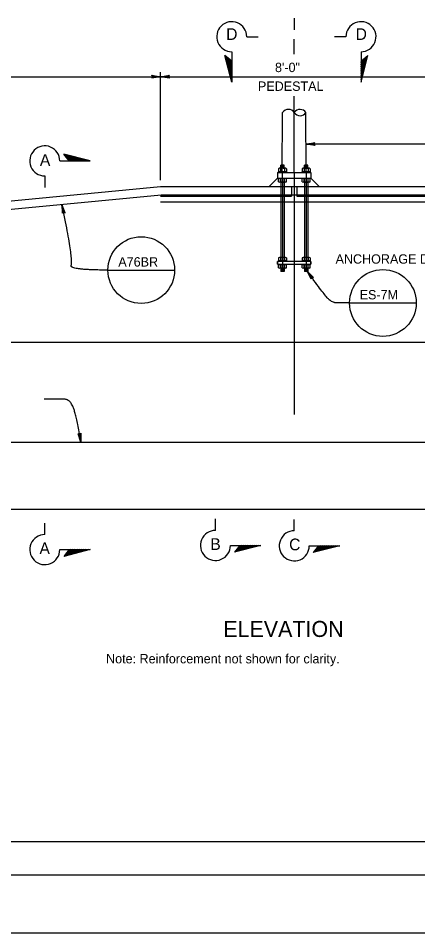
# Model space of a CAD drawing. Extents: x -893 to 867, y -474 to 712.
# Drawn here: x -442 to -143, y -474 to 210 of the extents above; entities that cross this region are included whole.
import ezdxf

# ---------------------------------------------------------------- set-up
doc = ezdxf.new("R2010")
doc.units = 0
for name, color, linetype in [('border_PLOTTING-ELEMENTS', 7, 'Continuous'), ('border_rw_22x34_Cut_Lines', 7, 'Continuous'), ('border_SHEET', 7, 'Continuous'), ('pp_PRESENTATION', 7, 'Continuous'), ('str_Center-Line-A', 7, 'Continuous'), ('str_Concrete-A', 7, 'Continuous'), ('str_Misc-Steel-A', 7, 'Continuous'), ('str_Misc-Steel-F', 7, 'Continuous'), ('str_Text-A', 7, 'Continuous')]:
    doc.layers.add(name, color=color, linetype=linetype)

msp = doc.modelspace()

# ---------------------------------------------------------------- linework, layer by layer
at = {"layer": 'border_PLOTTING-ELEMENTS'}
for points in [[(-893.45, -474.04), (866.55, -474.04), (866.55, 711.96), (-893.45, 711.96)], [(-863.45, 668.96), (836.55, 668.96), (836.55, -431.04), (-863.45, -431.04)]]:
    msp.add_lwpolyline(points, close=True, dxfattribs=at)
at = {"layer": 'border_rw_22x34_Cut_Lines'}
msp.add_lwpolyline([(-863.45, 668.96), (836.55, 668.96), (836.55, -431.04), (-863.45, -431.04)], close=True, dxfattribs=at)
at = {"layer": 'border_SHEET'}
msp.add_line((811.55, -406.04), (-813.45, -406.04), dxfattribs=at)
at = {"layer": 'pp_PRESENTATION'}
for p, q in [((-235.02, 210.31), (-235.02, 201.75)), ((-270.55, 196.54), (-261.99, 196.54)), ((-196.33, 196.54), (-204.88, 196.54)), ((-281.8, 185.3), (-281.8, 162.51)), ((-185.08, 185.3), (-185.08, 162.51)), ((-281.8, 162.51), (-286.87, 182.4)), ((-281.8, 178.29), (-286.87, 182.4)), ((-281.8, 164.14), (-286.35, 181.97)), ((-281.8, 165.78), (-285.82, 181.55)), ((-281.8, 167.41), (-285.3, 181.12)), ((-281.8, 169.05), (-284.77, 180.7)), ((-281.8, 170.69), (-284.25, 180.27)), ((-281.8, 172.32), (-283.72, 179.85)), ((-281.8, 173.96), (-283.19, 179.42)), ((-281.8, 175.59), (-282.67, 178.99)), ((-281.8, 177.23), (-282.14, 178.57)), ((-185.08, 162.51), (-180, 182.4)), ((-185.08, 178.29), (-180, 182.4)), ((-185.08, 164.14), (-180.53, 181.97)), ((-185.08, 165.78), (-181.05, 181.55)), ((-185.08, 167.41), (-181.58, 181.12)), ((-185.08, 169.05), (-182.11, 180.7)), ((-185.08, 170.69), (-182.63, 180.27)), ((-185.08, 172.32), (-183.16, 179.85)), ((-185.08, 173.96), (-183.68, 179.42)), ((-185.08, 175.59), (-184.21, 178.99)), ((-185.08, 177.23), (-184.74, 178.57)), ((-410.45, 103.66), (-410.45, 103.66)), ((-410.45, 103.56), (-387.67, 103.56)), ((-387.67, 103.56), (-407.56, 108.64)), ((-403.45, 103.56), (-407.56, 108.64)), ((-389.3, 103.56), (-407.13, 108.11)), ((-390.94, 103.56), (-406.71, 107.58)), ((-392.57, 103.56), (-406.28, 107.06)), ((-394.21, 103.56), (-405.86, 106.53)), ((-395.84, 103.56), (-405.43, 106.01)), ((-397.48, 103.56), (-405, 105.48)), ((-399.12, 103.56), (-404.58, 104.96)), ((-400.75, 103.56), (-404.15, 104.43)), ((-402.39, 103.56), (-403.73, 103.9)), ((-421.7, 92.31), (-421.7, 83.76)), ((-421.7, -176.08), (-421.7, -167.52)), ((-293.99, -172.96), (-293.99, -164.41)), ((-235.02, -173.24), (-235.02, -164.69)), ((-282.74, -184.21), (-259.95, -184.21)), ((-282.74, -184.31), (-282.74, -184.31)), ((-259.95, -184.21), (-279.84, -189.29)), ((-275.74, -184.21), (-279.84, -189.29)), ((-261.59, -184.21), (-279.42, -188.76)), ((-263.22, -184.21), (-278.99, -188.23)), ((-264.86, -184.21), (-278.57, -187.71)), ((-266.49, -184.21), (-278.14, -187.18)), ((-268.13, -184.21), (-277.72, -186.66)), ((-269.77, -184.21), (-277.29, -186.13)), ((-271.4, -184.21), (-276.86, -185.61)), ((-273.04, -184.21), (-276.44, -185.08)), ((-274.67, -184.21), (-276.01, -184.55)), ((-223.77, -184.49), (-200.98, -184.49)), ((-223.77, -184.59), (-223.77, -184.59)), ((-200.98, -184.49), (-220.88, -189.57)), ((-216.77, -184.49), (-220.88, -189.57)), ((-202.62, -184.49), (-220.45, -189.04)), ((-204.25, -184.49), (-220.02, -188.51)), ((-205.89, -184.49), (-219.6, -187.99)), ((-207.52, -184.49), (-219.17, -187.46)), ((-209.16, -184.49), (-218.75, -186.94)), ((-210.8, -184.49), (-218.32, -186.41)), ((-212.43, -184.49), (-217.9, -185.89)), ((-214.07, -184.49), (-217.47, -185.36)), ((-215.71, -184.49), (-217.04, -184.83)), ((-410.45, -187.33), (-387.67, -187.33)), ((-410.45, -187.43), (-410.45, -187.43)), ((-387.67, -187.33), (-407.56, -192.4)), ((-403.45, -187.33), (-407.56, -192.4)), ((-389.3, -187.33), (-407.13, -191.88)), ((-390.94, -187.33), (-406.71, -191.35)), ((-392.57, -187.33), (-406.28, -190.83)), ((-394.21, -187.33), (-405.86, -190.3)), ((-395.84, -187.33), (-405.43, -189.77)), ((-397.48, -187.33), (-405, -189.25)), ((-399.12, -187.33), (-404.58, -188.72)), ((-400.75, -187.33), (-404.15, -188.2)), ((-402.39, -187.33), (-403.73, -187.67))]:
    msp.add_line(p, q, dxfattribs=at)
for centre, start, end in [((-281.8, 196.54), 359.99947, 269.99996), ((-185.08, 196.54), 270.00004, 180.00053), ((-421.7, 103.56), 0.00004, 270.00053), ((-421.7, -187.33), 89.99947, 359.99996), ((-293.99, -184.21), 89.99947, 359.99996), ((-235.02, -184.49), 89.99947, 359.99996)]:
    msp.add_arc(centre, 11.25, start, end, dxfattribs=at)
at = {"layer": 'str_Center-Line-A'}
for p, q in [((-235.02, 183.34), (-235.02, 194.62)), ((-235.02, 94.95), (-235.02, 152.03)), ((-235.02, 90.26), (-235.02, -86.24)), ((-237.17, 84.53), (-237.17, 77.25)), ((-233, 84.53), (-233, 77.25)), ((-335.02, 77.25), (-237.17, 77.25)), ((-233, 77.25), (-135.02, 77.25)), ((-335.02, 73.06), (-135.02, 73.06))]:
    msp.add_line(p, q, dxfattribs=at)
at = {"layer": 'str_Concrete-A'}
for p, q in [((-247.52, 90.78), (-253.77, 84.53)), ((-244, 94.95), (-244, 90.78)), ((-244, 94.95), (-244, 90.78)), ((-226.04, 94.95), (-226.04, 90.78)), ((-226.04, 94.95), (-226.04, 90.78)), ((-222.52, 90.78), (-216.27, 84.53)), ((-635.02, 55.36), (-335.02, 84.53)), ((-335.02, 84.53), (-135.02, 84.53)), ((-253.77, 84.53), (-216.27, 84.53)), ((-635.02, -32.14), (164.98, -32.14)), ((164.98, -107.14), (-635.02, -107.14)), ((-635.02, -157.14), (164.98, -157.14))]:
    msp.add_line(p, q, dxfattribs=at)
at = {"layer": 'str_Misc-Steel-A'}
for p, q in [((-244, 94.95), (-243.73, 139.84)), ((-226.04, 94.95), (-226.31, 139.78)), ((-246.87, 97.76), (-246.87, 95.42)), ((-241.6, 98.02), (-246.11, 98.02)), ((-245.36, 97.76), (-245.36, 95.42)), ((-245.16, 98.02), (-245.16, 100.36)), ((-242.56, 100.36), (-245.16, 100.36)), ((-245.16, 100.15), (-242.56, 100.15)), ((-242.56, 99.84), (-245.16, 99.84)), ((-242.56, 99.32), (-245.16, 99.32)), ((-242.56, 98.8), (-245.16, 98.8)), ((-242.56, 98.28), (-245.16, 98.28)), ((-242.87, 100.1), (-244.85, 100.1)), ((-242.87, 99.58), (-244.85, 99.58)), ((-242.87, 99.06), (-244.85, 99.06)), ((-242.87, 98.54), (-244.85, 98.54)), ((-242.56, 98.02), (-242.56, 100.36)), ((-242.36, 97.76), (-242.36, 95.42)), ((-240.85, 97.76), (-240.85, 95.42)), ((-229.19, 97.76), (-229.19, 95.42)), ((-223.93, 98.02), (-228.44, 98.02)), ((-227.69, 97.76), (-227.69, 95.42)), ((-227.48, 98.02), (-227.48, 100.36)), ((-224.88, 100.36), (-227.48, 100.36)), ((-227.48, 100.15), (-224.88, 100.15)), ((-224.88, 99.84), (-227.48, 99.84)), ((-224.88, 99.32), (-227.48, 99.32)), ((-224.88, 98.8), (-227.48, 98.8)), ((-224.88, 98.28), (-227.48, 98.28)), ((-225.19, 100.1), (-227.17, 100.1)), ((-225.19, 99.58), (-227.17, 99.58)), ((-225.19, 99.06), (-227.17, 99.06)), ((-225.19, 98.54), (-227.17, 98.54)), ((-224.88, 98.02), (-224.88, 100.36)), ((-224.68, 97.76), (-224.68, 95.42)), ((-223.17, 97.76), (-223.17, 95.42)), ((-247.52, 94.95), (-222.52, 94.95)), ((-247.52, 94.95), (-247.52, 90.78)), ((-247.52, 94.95), (-222.52, 94.95)), ((-247.52, 94.95), (-247.52, 90.78)), ((-247.52, 90.78), (-222.52, 90.78)), ((-247.52, 90.78), (-222.52, 90.78)), ((-246.98, 95.42), (-246.98, 94.95)), ((-240.73, 95.42), (-246.98, 95.42)), ((-246.98, 90.31), (-246.98, 90.78)), ((-240.73, 90.31), (-246.98, 90.31)), ((-246.87, 87.97), (-246.87, 90.31)), ((-245.36, 87.97), (-245.36, 90.31)), ((-245.16, 90.78), (-245.16, 28.33)), ((-243.86, 90.78), (-243.86, 22.03)), ((-242.56, 90.78), (-242.56, 28.33)), ((-242.36, 87.97), (-242.36, 90.31)), ((-240.85, 87.97), (-240.85, 90.31)), ((-240.73, 95.42), (-240.73, 94.95)), ((-240.73, 90.31), (-240.73, 90.78)), ((-235.02, 94.95), (-235.02, 90.78)), ((-235.02, 94.95), (-235.02, 90.78)), ((-229.31, 95.42), (-229.31, 94.95)), ((-223.06, 95.42), (-229.31, 95.42)), ((-229.31, 90.31), (-229.31, 90.78)), ((-223.06, 90.31), (-229.31, 90.31)), ((-229.19, 87.97), (-229.19, 90.31)), ((-227.69, 87.97), (-227.69, 90.31)), ((-227.48, 90.78), (-227.48, 28.33)), ((-226.18, 90.78), (-226.18, 22.03)), ((-224.88, 90.78), (-224.88, 28.33)), ((-224.68, 87.97), (-224.68, 90.31)), ((-223.17, 87.97), (-223.17, 90.31)), ((-223.06, 95.42), (-223.06, 94.95)), ((-223.06, 90.31), (-223.06, 90.78)), ((-222.52, 94.95), (-222.52, 90.78)), ((-222.52, 94.95), (-222.52, 90.78)), ((-241.6, 87.71), (-246.11, 87.71)), ((-223.93, 87.71), (-228.44, 87.71)), ((-222.52, 28.33), (-247.52, 28.33)), ((-247.52, 28.33), (-247.52, 26.32)), ((-247.52, 28.33), (-247.52, 26.32)), ((-222.52, 28.33), (-247.52, 28.33)), ((-247.52, 28.33), (-247.52, 26.32)), ((-247.52, 28.33), (-247.52, 26.32)), ((-247.52, 26.32), (-247.52, 28.33)), ((-247.52, 26.32), (-247.52, 28.33)), ((-246.98, 28.79), (-246.98, 28.33)), ((-240.73, 28.79), (-246.98, 28.79)), ((-246.87, 31.14), (-246.87, 28.79)), ((-241.6, 31.4), (-246.11, 31.4)), ((-245.36, 31.14), (-245.36, 28.79)), ((-242.36, 31.14), (-242.36, 28.79)), ((-240.85, 31.14), (-240.85, 28.79)), ((-240.73, 28.79), (-240.73, 28.33)), ((-229.31, 28.79), (-229.31, 28.33)), ((-223.06, 28.79), (-229.31, 28.79)), ((-229.19, 31.14), (-229.19, 28.79)), ((-223.93, 31.4), (-228.44, 31.4)), ((-227.69, 31.14), (-227.69, 28.79)), ((-224.68, 31.14), (-224.68, 28.79)), ((-223.17, 31.14), (-223.17, 28.79)), ((-223.06, 28.79), (-223.06, 28.33)), ((-222.52, 26.32), (-222.52, 28.33)), ((-222.52, 26.32), (-222.52, 28.33)), ((-222.52, 28.33), (-222.52, 26.32)), ((-247.52, 26.32), (-222.52, 26.32)), ((-247.52, 26.32), (-222.52, 26.32)), ((-246.98, 25.85), (-246.98, 26.32)), ((-240.73, 25.85), (-246.98, 25.85)), ((-246.87, 23.51), (-246.87, 25.85)), ((-241.6, 23.25), (-246.11, 23.25)), ((-245.36, 23.51), (-245.36, 25.85)), ((-245.16, 26.32), (-245.16, 22.03)), ((-245.16, 23.25), (-245.16, 20.91)), ((-242.56, 22.99), (-245.16, 22.99)), ((-242.56, 22.47), (-245.16, 22.47)), ((-245.16, 22.03), (-242.56, 22.03)), ((-242.56, 21.95), (-245.16, 21.95)), ((-242.56, 21.43), (-245.16, 21.43)), ((-242.56, 20.91), (-245.16, 20.91)), ((-242.87, 22.73), (-244.85, 22.73)), ((-242.87, 22.21), (-244.85, 22.21)), ((-242.87, 21.69), (-244.85, 21.69)), ((-242.87, 21.17), (-244.85, 21.17)), ((-242.56, 26.32), (-242.56, 22.03)), ((-242.56, 23.25), (-242.56, 20.91)), ((-242.36, 23.51), (-242.36, 25.85)), ((-240.85, 23.51), (-240.85, 25.85)), ((-240.73, 25.85), (-240.73, 26.32)), ((-229.31, 25.85), (-229.31, 26.32)), ((-223.06, 25.85), (-229.31, 25.85)), ((-229.19, 23.51), (-229.19, 25.85)), ((-223.93, 23.25), (-228.44, 23.25)), ((-227.69, 23.51), (-227.69, 25.85)), ((-227.48, 26.32), (-227.48, 22.03)), ((-227.48, 23.25), (-227.48, 20.91)), ((-224.88, 22.99), (-227.48, 22.99)), ((-224.88, 22.47), (-227.48, 22.47)), ((-227.48, 22.03), (-224.88, 22.03)), ((-224.88, 21.95), (-227.48, 21.95)), ((-224.88, 21.43), (-227.48, 21.43)), ((-224.88, 20.91), (-227.48, 20.91)), ((-225.19, 22.73), (-227.17, 22.73)), ((-225.19, 22.21), (-227.17, 22.21)), ((-225.19, 21.69), (-227.17, 21.69)), ((-225.19, 21.17), (-227.17, 21.17)), ((-224.88, 26.32), (-224.88, 22.03)), ((-224.88, 23.25), (-224.88, 20.91)), ((-224.68, 23.51), (-224.68, 25.85)), ((-223.17, 23.51), (-223.17, 25.85)), ((-223.06, 25.85), (-223.06, 26.32))]:
    msp.add_line(p, q, dxfattribs=at)
for centre, radius, start, end in [((-239.39, 136.89), 5.24, 33.45831, 145.85109), ((-230.68, 136.84), 5.24, 33.45831, 145.85109), ((-230.68, 142.67), 5.24, 214.14891, 326.54169), ((-246.11, 96.8), 1.22, 51.78679, 128.21321), ((-243.86, 93.55), 4.47, 70.34714, 109.65286), ((-241.6, 96.8), 1.22, 51.78679, 128.21321), ((-228.44, 96.8), 1.22, 51.78679, 128.21321), ((-226.18, 93.55), 4.47, 70.34714, 109.65286), ((-223.93, 96.8), 1.22, 51.78679, 128.21321), ((-246.11, 88.92), 1.22, 231.78679, 308.21321), ((-243.86, 92.18), 4.47, 250.34714, 289.65286), ((-241.6, 88.92), 1.22, 231.78679, 308.21321), ((-228.44, 88.92), 1.22, 231.78679, 308.21321), ((-226.18, 92.18), 4.47, 250.34714, 289.65286), ((-223.93, 88.92), 1.22, 231.78679, 308.21321), ((-246.11, 30.18), 1.22, 51.78679, 128.21321), ((-243.86, 26.93), 4.47, 70.34714, 109.65286), ((-241.6, 30.18), 1.22, 51.78679, 128.21321), ((-228.44, 30.18), 1.22, 51.78679, 128.21321), ((-226.18, 26.93), 4.47, 70.34714, 109.65286), ((-223.93, 30.18), 1.22, 51.78679, 128.21321), ((-246.11, 24.47), 1.22, 231.78679, 308.21321), ((-243.86, 27.72), 4.47, 250.34714, 289.65286), ((-241.6, 24.47), 1.22, 231.78679, 308.21321), ((-228.44, 24.47), 1.22, 231.78679, 308.21321), ((-226.18, 27.72), 4.47, 250.34714, 289.65286), ((-223.93, 24.47), 1.22, 231.78679, 308.21321)]:
    msp.add_arc(centre, radius, start, end, dxfattribs=at)
at = {"layer": 'str_Misc-Steel-F'}
for p, q in [((-585.02, 53.94), (-334.72, 78.28)), ((-334.72, 78.28), (-135.32, 78.28))]:
    msp.add_line(p, q, dxfattribs=at)
at = {"layer": 'str_Text-A'}
for p, q in [((-635.02, 166.53), (-335.02, 166.53)), ((-341.28, 167.08), (-341.61, 167.63)), ((-341.61, 167.63), (-335.02, 166.53)), ((-335.02, 166.53), (-341.61, 165.43)), ((-341.28, 165.98), (-341.61, 165.43)), ((-341.45, 167.36), (-335.02, 166.53)), ((-335.02, 166.53), (-341.45, 165.71)), ((-335.02, 166.53), (-341.28, 167.08)), ((-341.28, 167.08), (-340.94, 166.53)), ((-341.28, 165.98), (-335.02, 166.53)), ((-340.94, 166.53), (-341.28, 165.98)), ((-335.02, 166.53), (-341.11, 166.81)), ((-341.11, 166.26), (-335.02, 166.53)), ((-340.94, 166.53), (-335.02, 166.53)), ((-335.02, 89.16), (-335.02, 170.04)), ((-335.02, 166.53), (-328.43, 167.63)), ((-335.02, 166.53), (-328.6, 167.36)), ((-328.77, 167.08), (-335.02, 166.53)), ((-328.93, 166.81), (-335.02, 166.53)), ((-335.02, 166.53), (-135.02, 166.53)), ((-329.1, 166.53), (-335.02, 166.53)), ((-328.43, 165.43), (-335.02, 166.53)), ((-335.02, 166.53), (-328.77, 165.98)), ((-328.6, 165.71), (-335.02, 166.53)), ((-335.02, 166.53), (-328.93, 166.26)), ((-329.1, 166.53), (-328.77, 167.08)), ((-328.77, 165.98), (-329.1, 166.53)), ((-328.77, 167.08), (-328.43, 167.63)), ((-328.77, 165.98), (-328.43, 165.43)), ((-226.14, 116.2), (-219.54, 117.29)), ((-226.14, 116.2), (-219.71, 117.01)), ((-219.88, 116.74), (-226.14, 116.2)), ((-220.05, 116.46), (-226.14, 116.2)), ((-220.22, 116.19), (-219.88, 116.74)), ((-219.88, 116.74), (-219.54, 117.29)), ((-109.27, 116.2), (-226.14, 116.2)), ((-220.22, 116.19), (-226.14, 116.2)), ((-219.54, 115.09), (-226.14, 116.2)), ((-226.14, 116.2), (-219.88, 115.64)), ((-219.71, 115.36), (-226.14, 116.2)), ((-226.14, 116.2), (-220.05, 115.91)), ((-219.88, 115.64), (-220.22, 116.19)), ((-219.88, 115.64), (-219.54, 115.09)), ((-407.66, 65.27), (-408.84, 71.07)), ((-406.45, 64.83), (-408.84, 71.07)), ((-408.84, 71.07), (-408.61, 64.39)), ((-408.14, 64.83), (-408.84, 71.07)), ((-408.84, 71.07), (-407.06, 65.05)), ((-406.75, 64.94), (-408.84, 71.07)), ((-408.84, 71.07), (-407.36, 65.16)), ((-407.9, 65.05), (-408.84, 71.07)), ((-408.84, 71.07), (-408.37, 64.61)), ((-408.14, 64.83), (-408.61, 64.39)), ((-407.66, 65.27), (-408.14, 64.83)), ((-407.06, 65.05), (-407.66, 65.27)), ((-407.06, 65.05), (-406.45, 64.83)), ((-374.5, 21.88), (-324.52, 21.88)), ((-221.93, 16.32), (-225.41, 21.08)), ((-222.42, 15.13), (-225.41, 21.08)), ((-225.41, 21.08), (-220.65, 16.43)), ((-221.29, 16.38), (-225.41, 21.08)), ((-225.41, 21.08), (-222.18, 15.73)), ((-222.3, 15.43), (-225.41, 21.08)), ((-225.41, 21.08), (-222.05, 16.03)), ((-221.61, 16.35), (-225.41, 21.08)), ((-225.41, 21.08), (-220.97, 16.4)), ((-222.18, 15.73), (-222.42, 15.13)), ((-222.18, 15.73), (-221.93, 16.32)), ((-221.93, 16.32), (-221.29, 16.38)), ((-221.29, 16.38), (-220.65, 16.43)), ((-193.7, -2.74), (-143.72, -2.74)), ((-396.21, -100.9), (-396.81, -100.66)), ((-394.63, -106.95), (-396.81, -100.66)), ((-394.63, -106.95), (-396.51, -100.78)), ((-396.21, -100.9), (-394.63, -106.95)), ((-395.61, -101.15), (-396.21, -100.9)), ((-395.91, -101.03), (-394.63, -106.95)), ((-395.13, -100.72), (-395.61, -101.15)), ((-395.61, -101.15), (-394.63, -106.95)), ((-394.63, -106.95), (-395.37, -100.93)), ((-395.13, -100.72), (-394.64, -100.3)), ((-394.63, -106.95), (-395.13, -100.72)), ((-394.89, -100.51), (-394.63, -106.95)), ((-394.64, -100.3), (-394.63, -106.95))]:
    msp.add_line(p, q, dxfattribs=at)
for centre in [(-349.51, 21.88), (-168.71, -2.74)]:
    msp.add_circle(centre, 24.99, dxfattribs=at)
for points in [[(-374.5, 21.88), (-403.69, 21.88), (-400.09, 28.96), (-408.84, 71.07)], [(-193.7, -2.74), (-199.31, -2.74), (-206.17, -2.74), (-211.66, 2.1), (-225.41, 21.08)], [(-394.63, -106.95), (-398.27, -85.4), (-403.14, -74.74), (-411.53, -74.74), (-422.07, -74.74)]]:
    msp.add_open_spline(points, degree=2, dxfattribs=at)

# ---------------------------------------------------------------- texts
at = {"layer": 'pp_PRESENTATION'}
for s, p in [('D', (-285.99, 194.11)), ('D', (-189.12, 194.11)), ('A', (-425.35, 99.86)), ('A', (-425.67, -190.67)), ('B', (-297.85, -187.55)), ('C', (-238.87, -187.83))]:
    msp.add_text(s, height=8.75, dxfattribs=at).set_placement(p)
at = {"layer": 'str_Text-A'}
for s, height, p in [('8\'-0"', 7.02, (-249.44, 170.04)), ('PEDESTAL', 7.02, (-262.19, 156)), ('A76BR', 7.02, (-366.67, 24.5)), ('ANCHORAGE DETAILS', 7.02, (-204.11, 26.65)), ('ES-7M', 7, (-186.06, -0.07)), ('ELEVATION', 12, (-288.17, -252.7)), ('Note: Reinforcement not shown for clarity.', 7.02, (-375.83, -272.48))]:
    msp.add_text(s, height=height, dxfattribs=at).set_placement(p)

doc.saveas('drawing.dxf')
